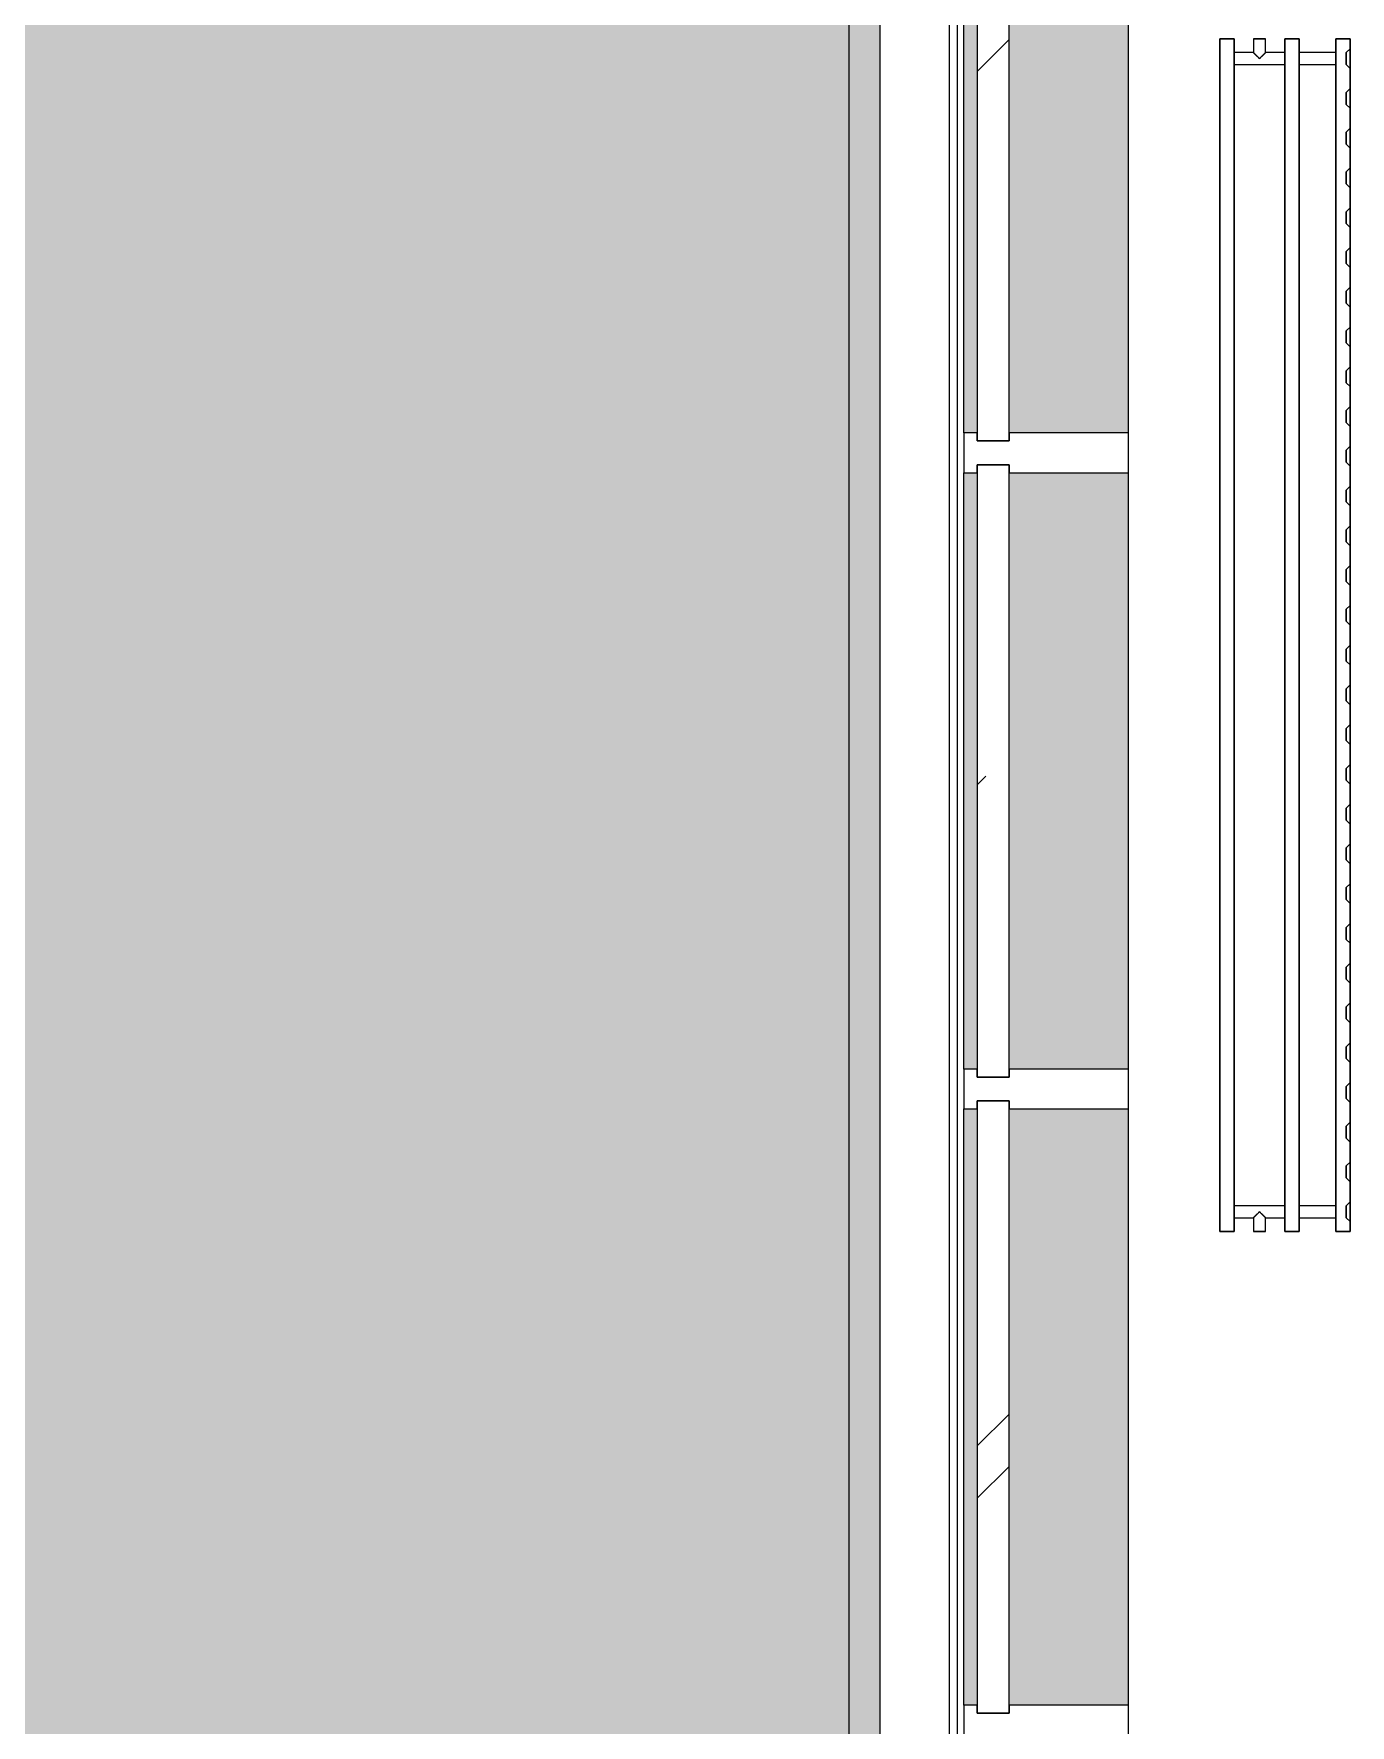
# Model space of a CAD drawing. Header units: millimetres. Extents: x -7229 to 193500, y -8553 to 29000.
# Drawn here: x 138458 to 140113, y 22350 to 24477 of the extents above; entities that cross this region are included whole.
import ezdxf

# ---------------------------------------------------------------- set-up
doc = ezdxf.new("R2010")
doc.units = ezdxf.units.MM
doc.linetypes.add('Осевая', pattern=[15875, 3175, -2381.25, 7937.5, -2381.25])
for name, color, linetype, lineweight in [('A-DETL-2', 7, 'Continuous', 9), ('A-GLAZ-CURT-2', 7, 'Continuous', 9), ('A-GLAZ-CWMG-3', 7, 'Continuous', 9), ('M-EQPM-2', 7, 'Continuous', 9), ('Оси-2', 7, 'Осевая', 9)]:
    doc.layers.add(name, color=color, linetype=linetype, lineweight=lineweight)
doc.layers.add('A-DETL-GENF-5', color=7, linetype='Continuous', lineweight=9, true_color=0xeeeeee)
doc.layers.add('A-GLAZ-CWMG-4', color=7, linetype='Continuous', lineweight=9, true_color=0x383e42)

# ---------------------------------------------------------------- blocks, each defined once
blk = doc.blocks.new('Системная панель - Стекло - 40мм-23998914-План зашивки приборов отопления в осях 1-12')
at = {"layer": 'A-GLAZ-CURT-2'}
h = blk.add_hatch(dxfattribs=at)
h.set_pattern_fill('FP_129', color=256, style=0, pattern_type=2)
h.set_pattern_definition([(135, (23450.12, -3971.1), (-282.843, -282.843), [200, -600]), (135, (23550.12, -4171.1), (-282.843, -282.843), [600, -200]), (135, (23650.12, -3771.1), (-282.843, -282.843), [200, -600])])
h.paths.add_polyline_path([(385, 0), (385, 40), (-385, 38.9), (-385, 0), (236.7, 0)])
for p, q in [((385, 40), (-385, 40)), ((-385, 40), (-385, 0)), ((385, 0), (385, 40)), ((-385, 0), (385, 0))]:
    blk.add_line(p, q, dxfattribs=at)
blk = doc.blocks.new('Прямоугольный импост - Импост структурный с накладкой - 190мм-23186010-План зашивки приборов отопления в осях 1-12')
at = {"layer": 'A-GLAZ-CWMG-4'}
for points in [[(3861.1, 23175.1), (3871.1, 23175.1), (3871.1, 23925.1), (3854.1, 23925.1), (3854.1, 23175.1)], [(3911.1, 23175.1), (4061.1, 23175.1), (4060, 23925.1), (3911.1, 23925.1), (3911.1, 23313.4)]]:
    blk.add_hatch(color=256, dxfattribs=at).paths.add_polyline_path(points)
at = {"layer": 'A-GLAZ-CWMG-3'}
for p, q in [((3854.1, 23175.1), (3854.1, 23925.1)), ((4061.1, 23175.1), (4061.1, 23925.1))]:
    blk.add_line(p, q, dxfattribs=at)
blk = doc.blocks.new('Прямоугольный импост - Импост структурный с накладкой - 190мм-22862219-План зашивки приборов отопления в осях 1-12')
at = {"layer": 'A-GLAZ-CWMG-3'}
for p, q in [((-25, 0), (-25, 17)), ((-25, 17), (25, 17)), ((-15, 0), (-25, 0)), ((-15, -40), (-15, 0)), ((25, 0), (15, 0)), ((15, 0), (15, -40)), ((25, 17), (25, 0)), ((-25, -190), (-25, -40)), ((-25, -40), (-15, -40)), ((15, -40), (25, -40)), ((25, -40), (25, -190)), ((25, -190), (-25, -190))]:
    blk.add_line(p, q, dxfattribs=at)
blk = doc.blocks.new('Системная панель - Стекло - 40мм-V139-План зашивки приборов отопления в осях 1-12')
at = {"layer": 'A-GLAZ-CURT-2'}
h = blk.add_hatch(dxfattribs=at)
h.set_pattern_fill('FP_134', color=256, style=0, pattern_type=2)
h.set_pattern_definition([(135, (22650.12, -3971.1), (-282.843, -282.843), [200, -600]), (135, (22750.12, -4171.1), (-282.843, -282.843), [600, -200]), (135, (22850.12, -3771.1), (-282.843, -282.843), [200, -600])])
h.paths.add_polyline_path([(385, 38.9), (385, 40), (-385, 38.9), (-385, 0), (385, 0), (385, 15)])
for p, q in [((385, 40), (-385, 40)), ((-385, 40), (-385, 0)), ((385, 0), (385, 40)), ((-385, 0), (385, 0))]:
    blk.add_line(p, q, dxfattribs=at)
blk = doc.blocks.new('Системная панель - Стекло - 40мм-V140-План зашивки приборов отопления в осях 1-12')
at = {"layer": 'A-GLAZ-CURT-2'}
h = blk.add_hatch(dxfattribs=at)
h.set_pattern_fill('FP_135', color=256, style=0, pattern_type=2)
h.set_pattern_definition([(135, (24250.12, -3971.1), (-282.843, -282.843), [200, -600]), (135, (24350.12, -4171.1), (-282.843, -282.843), [600, -200]), (135, (24450.12, -3771.1), (-282.843, -282.843), [200, -600])])
h.paths.add_polyline_path([(385, 0), (385, 40), (-385, 38.9), (-385, 0), (-23.3, 0)])
for p, q in [((385, 40), (-385, 40)), ((-385, 40), (-385, 0)), ((385, 0), (385, 40)), ((-385, 0), (385, 0))]:
    blk.add_line(p, q, dxfattribs=at)
blk = doc.blocks.new('Прямоугольный импост - Импост структурный с накладкой - 170мм-23186685-План зашивки приборов отопления в осях 1-12')
at = {"layer": 'A-GLAZ-CWMG-3'}
for p, q in [((3836.1, 20672.1), (3836.1, 27150.1)), ((3846.1, 20672.1), (3846.1, 27150.1))]:
    blk.add_line(p, q, dxfattribs=at)
blk = doc.blocks.new('radiator_prado_classic_z_tip_30_po exemplyaru - Classic Z Тип 30-500-30677909-План зашивки приборов отопления в осях 1-12')
at = {"layer": 'M-EQPM-2'}
for p, q in [((0, 228), (0, 210)), ((1500, 228), (0, 228)), ((0, 210), (0, 228)), ((0, 228), (12.5, 228)), ((12.5, 228), (37.5, 228)), ((37.5, 228), (12.5, 228)), ((12.5, 228), (37.5, 228)), ((12.5, 228), (17.5, 223)), ((12.5, 228), (17.5, 223)), ((32.5, 223), (17.5, 223)), ((17.5, 223), (32.5, 223)), ((32.5, 223), (37.5, 228)), ((37.5, 228), (32.5, 223)), ((37.5, 228), (62.5, 228)), ((62.5, 228), (87.5, 228)), ((87.5, 228), (62.5, 228)), ((62.5, 228), (87.5, 228)), ((62.5, 228), (67.5, 223)), ((62.5, 228), (67.5, 223)), ((82.5, 223), (67.5, 223)), ((67.5, 223), (82.5, 223)), ((82.5, 223), (87.5, 228)), ((87.5, 228), (82.5, 223)), ((87.5, 228), (112.5, 228)), ((112.5, 228), (137.5, 228)), ((137.5, 228), (112.5, 228)), ((112.5, 228), (137.5, 228)), ((112.5, 228), (117.5, 223)), ((112.5, 228), (117.5, 223)), ((132.5, 223), (117.5, 223)), ((117.5, 223), (132.5, 223)), ((132.5, 223), (137.5, 228)), ((137.5, 228), (132.5, 223)), ((137.5, 228), (162.5, 228)), ((162.5, 228), (187.5, 228)), ((187.5, 228), (162.5, 228)), ((162.5, 228), (187.5, 228)), ((162.5, 228), (167.5, 223)), ((162.5, 228), (167.5, 223)), ((182.5, 223), (167.5, 223)), ((167.5, 223), (182.5, 223)), ((182.5, 223), (187.5, 228)), ((187.5, 228), (182.5, 223)), ((187.5, 228), (212.5, 228)), ((212.5, 228), (237.5, 228)), ((237.5, 228), (212.5, 228)), ((212.5, 228), (237.5, 228)), ((212.5, 228), (217.5, 223)), ((212.5, 228), (217.5, 223)), ((232.5, 223), (217.5, 223)), ((217.5, 223), (232.5, 223)), ((232.5, 223), (237.5, 228)), ((237.5, 228), (232.5, 223)), ((237.5, 228), (262.5, 228)), ((262.5, 228), (287.5, 228)), ((287.5, 228), (262.5, 228)), ((262.5, 228), (287.5, 228)), ((262.5, 228), (267.5, 223)), ((262.5, 228), (267.5, 223)), ((282.5, 223), (267.5, 223)), ((267.5, 223), (282.5, 223)), ((282.5, 223), (287.5, 228)), ((287.5, 228), (282.5, 223)), ((287.5, 228), (312.5, 228)), ((312.5, 228), (337.5, 228)), ((337.5, 228), (312.5, 228)), ((312.5, 228), (337.5, 228)), ((312.5, 228), (317.5, 223)), ((312.5, 228), (317.5, 223)), ((332.5, 223), (317.5, 223)), ((317.5, 223), (332.5, 223)), ((332.5, 223), (337.5, 228)), ((337.5, 228), (332.5, 223)), ((337.5, 228), (362.5, 228)), ((362.5, 228), (387.5, 228)), ((387.5, 228), (362.5, 228)), ((362.5, 228), (387.5, 228)), ((362.5, 228), (367.5, 223)), ((362.5, 228), (367.5, 223)), ((382.5, 223), (367.5, 223)), ((367.5, 223), (382.5, 223)), ((382.5, 223), (387.5, 228)), ((387.5, 228), (382.5, 223)), ((387.5, 228), (412.5, 228)), ((412.5, 228), (437.5, 228)), ((437.5, 228), (412.5, 228)), ((412.5, 228), (437.5, 228)), ((412.5, 228), (417.5, 223)), ((412.5, 228), (417.5, 223)), ((432.5, 223), (417.5, 223)), ((417.5, 223), (432.5, 223)), ((432.5, 223), (437.5, 228)), ((437.5, 228), (432.5, 223)), ((437.5, 228), (462.5, 228)), ((462.5, 228), (487.5, 228)), ((487.5, 228), (462.5, 228)), ((462.5, 228), (487.5, 228)), ((462.5, 228), (467.5, 223)), ((462.5, 228), (467.5, 223)), ((482.5, 223), (467.5, 223)), ((467.5, 223), (482.5, 223)), ((482.5, 223), (487.5, 228)), ((487.5, 228), (482.5, 223)), ((487.5, 228), (512.5, 228)), ((512.5, 228), (537.5, 228)), ((537.5, 228), (512.5, 228)), ((512.5, 228), (537.5, 228)), ((512.5, 228), (517.5, 223)), ((512.5, 228), (517.5, 223)), ((532.5, 223), (517.5, 223)), ((517.5, 223), (532.5, 223)), ((532.5, 223), (537.5, 228)), ((537.5, 228), (532.5, 223)), ((537.5, 228), (562.5, 228)), ((562.5, 228), (587.5, 228)), ((587.5, 228), (562.5, 228)), ((562.5, 228), (587.5, 228)), ((562.5, 228), (567.5, 223)), ((562.5, 228), (567.5, 223)), ((582.5, 223), (567.5, 223)), ((567.5, 223), (582.5, 223)), ((582.5, 223), (587.5, 228)), ((587.5, 228), (582.5, 223)), ((587.5, 228), (612.5, 228)), ((612.5, 228), (637.5, 228)), ((637.5, 228), (612.5, 228)), ((612.5, 228), (637.5, 228)), ((612.5, 228), (617.5, 223)), ((612.5, 228), (617.5, 223)), ((632.5, 223), (617.5, 223)), ((617.5, 223), (632.5, 223)), ((632.5, 223), (637.5, 228)), ((637.5, 228), (632.5, 223)), ((637.5, 228), (662.5, 228)), ((662.5, 228), (687.5, 228)), ((687.5, 228), (662.5, 228)), ((662.5, 228), (687.5, 228)), ((662.5, 228), (667.5, 223)), ((662.5, 228), (667.5, 223)), ((682.5, 223), (667.5, 223)), ((667.5, 223), (682.5, 223)), ((682.5, 223), (687.5, 228)), ((687.5, 228), (682.5, 223)), ((687.5, 228), (712.5, 228)), ((712.5, 228), (737.5, 228)), ((737.5, 228), (712.5, 228)), ((712.5, 228), (737.5, 228)), ((712.5, 228), (717.5, 223)), ((712.5, 228), (717.5, 223)), ((732.5, 223), (717.5, 223)), ((717.5, 223), (732.5, 223)), ((732.5, 223), (737.5, 228)), ((737.5, 228), (732.5, 223)), ((737.5, 228), (762.5, 228)), ((762.5, 228), (787.5, 228)), ((787.5, 228), (762.5, 228)), ((762.5, 228), (787.5, 228)), ((762.5, 228), (767.5, 223)), ((762.5, 228), (767.5, 223)), ((782.5, 223), (767.5, 223)), ((767.5, 223), (782.5, 223)), ((782.5, 223), (787.5, 228)), ((787.5, 228), (782.5, 223)), ((787.5, 228), (812.5, 228)), ((812.5, 228), (837.5, 228)), ((837.5, 228), (812.5, 228)), ((812.5, 228), (837.5, 228)), ((812.5, 228), (817.5, 223)), ((812.5, 228), (817.5, 223)), ((832.5, 223), (817.5, 223)), ((817.5, 223), (832.5, 223)), ((832.5, 223), (837.5, 228)), ((837.5, 228), (832.5, 223)), ((837.5, 228), (862.5, 228)), ((862.5, 228), (887.5, 228)), ((887.5, 228), (862.5, 228)), ((862.5, 228), (887.5, 228)), ((862.5, 228), (867.5, 223)), ((862.5, 228), (867.5, 223)), ((882.5, 223), (867.5, 223)), ((867.5, 223), (882.5, 223)), ((882.5, 223), (887.5, 228)), ((887.5, 228), (882.5, 223)), ((887.5, 228), (912.5, 228)), ((912.5, 228), (937.5, 228)), ((937.5, 228), (912.5, 228)), ((912.5, 228), (937.5, 228)), ((912.5, 228), (917.5, 223)), ((912.5, 228), (917.5, 223)), ((932.5, 223), (917.5, 223)), ((917.5, 223), (932.5, 223)), ((932.5, 223), (937.5, 228)), ((937.5, 228), (932.5, 223)), ((937.5, 228), (962.5, 228)), ((962.5, 228), (987.5, 228)), ((987.5, 228), (962.5, 228)), ((962.5, 228), (987.5, 228)), ((962.5, 228), (967.5, 223)), ((962.5, 228), (967.5, 223)), ((982.5, 223), (967.5, 223)), ((967.5, 223), (982.5, 223)), ((982.5, 223), (987.5, 228)), ((987.5, 228), (982.5, 223)), ((987.5, 228), (1012.5, 228)), ((1012.5, 228), (1037.5, 228)), ((1037.5, 228), (1012.5, 228)), ((1012.5, 228), (1037.5, 228)), ((1012.5, 228), (1017.5, 223)), ((1012.5, 228), (1017.5, 223)), ((1032.5, 223), (1017.5, 223)), ((1017.5, 223), (1032.5, 223)), ((1032.5, 223), (1037.5, 228)), ((1037.5, 228), (1032.5, 223)), ((1037.5, 228), (1062.5, 228)), ((1062.5, 228), (1087.5, 228)), ((1087.5, 228), (1062.5, 228)), ((1062.5, 228), (1087.5, 228)), ((1062.5, 228), (1067.5, 223)), ((1062.5, 228), (1067.5, 223)), ((1082.5, 223), (1067.5, 223)), ((1067.5, 223), (1082.5, 223)), ((1082.5, 223), (1087.5, 228)), ((1087.5, 228), (1082.5, 223)), ((1087.5, 228), (1112.5, 228)), ((1112.5, 228), (1137.5, 228)), ((1137.5, 228), (1112.5, 228)), ((1112.5, 228), (1137.5, 228)), ((1112.5, 228), (1117.5, 223)), ((1112.5, 228), (1117.5, 223)), ((1132.5, 223), (1117.5, 223)), ((1117.5, 223), (1132.5, 223)), ((1132.5, 223), (1137.5, 228)), ((1137.5, 228), (1132.5, 223)), ((1137.5, 228), (1162.5, 228)), ((1162.5, 228), (1187.5, 228)), ((1187.5, 228), (1162.5, 228)), ((1162.5, 228), (1187.5, 228)), ((1162.5, 228), (1167.5, 223)), ((1162.5, 228), (1167.5, 223)), ((1182.5, 223), (1167.5, 223)), ((1167.5, 223), (1182.5, 223)), ((1182.5, 223), (1187.5, 228)), ((1187.5, 228), (1182.5, 223)), ((1187.5, 228), (1212.5, 228)), ((1212.5, 228), (1237.5, 228)), ((1237.5, 228), (1212.5, 228)), ((1212.5, 228), (1237.5, 228)), ((1212.5, 228), (1217.5, 223)), ((1212.5, 228), (1217.5, 223)), ((1232.5, 223), (1217.5, 223)), ((1217.5, 223), (1232.5, 223)), ((1232.5, 223), (1237.5, 228)), ((1237.5, 228), (1232.5, 223)), ((1237.5, 228), (1262.5, 228)), ((1262.5, 228), (1287.5, 228)), ((1287.5, 228), (1262.5, 228)), ((1262.5, 228), (1287.5, 228)), ((1262.5, 228), (1267.5, 223)), ((1262.5, 228), (1267.5, 223)), ((1282.5, 223), (1267.5, 223)), ((1267.5, 223), (1282.5, 223)), ((1282.5, 223), (1287.5, 228)), ((1287.5, 228), (1282.5, 223)), ((1287.5, 228), (1312.5, 228)), ((1312.5, 228), (1337.5, 228)), ((1337.5, 228), (1312.5, 228)), ((1312.5, 228), (1337.5, 228)), ((1312.5, 228), (1317.5, 223)), ((1312.5, 228), (1317.5, 223)), ((1332.5, 223), (1317.5, 223)), ((1317.5, 223), (1332.5, 223)), ((1332.5, 223), (1337.5, 228)), ((1337.5, 228), (1332.5, 223)), ((1337.5, 228), (1362.5, 228)), ((1362.5, 228), (1387.5, 228)), ((1387.5, 228), (1362.5, 228)), ((1362.5, 228), (1387.5, 228)), ((1362.5, 228), (1367.5, 223)), ((1362.5, 228), (1367.5, 223)), ((1382.5, 223), (1367.5, 223)), ((1367.5, 223), (1382.5, 223)), ((1382.5, 223), (1387.5, 228)), ((1387.5, 228), (1382.5, 223)), ((1387.5, 228), (1412.5, 228)), ((1412.5, 228), (1437.5, 228)), ((1437.5, 228), (1412.5, 228)), ((1412.5, 228), (1437.5, 228)), ((1412.5, 228), (1417.5, 223)), ((1412.5, 228), (1417.5, 223)), ((1432.5, 223), (1417.5, 223)), ((1417.5, 223), (1432.5, 223)), ((1432.5, 223), (1437.5, 228)), ((1437.5, 228), (1432.5, 223)), ((1437.5, 228), (1462.5, 228)), ((1462.5, 228), (1487.5, 228)), ((1487.5, 228), (1462.5, 228)), ((1462.5, 228), (1487.5, 228)), ((1462.5, 228), (1467.5, 223)), ((1462.5, 228), (1467.5, 223)), ((1482.5, 223), (1467.5, 223)), ((1467.5, 223), (1482.5, 223)), ((1482.5, 223), (1487.5, 228)), ((1487.5, 228), (1482.5, 223)), ((1487.5, 228), (1500, 228)), ((1500, 210), (1500, 228)), ((1500, 228), (1500, 210)), ((0, 210), (1500, 210)), ((17.5, 210), (0, 210)), ((17.5, 210), (17.5, 164)), ((17.5, 210), (17.5, 164)), ((32.5, 210), (17.5, 210)), ((17.5, 210), (26.9, 210)), ((32.5, 210), (17.5, 210)), ((17.5, 210), (32.5, 210)), ((31.5, 210), (18.5, 210)), ((26.9, 210), (28.7, 210)), ((28.7, 210), (30.3, 210)), ((30.3, 210), (31.5, 210)), ((31.5, 210), (32.2, 210)), ((32.2, 210), (32.5, 210)), ((32.5, 164), (32.5, 210)), ((32.5, 164), (32.5, 210)), ((1467.5, 210), (32.5, 210)), ((1467.5, 210), (1467.5, 164)), ((1467.5, 210), (1467.5, 164)), ((1482.5, 210), (1467.5, 210)), ((1467.5, 210), (1482.5, 210)), ((1481.5, 210), (1467.5, 210)), ((1467.5, 210), (1482.5, 210)), ((1481.5, 210), (1468.5, 210)), ((1482.5, 210), (1481.5, 210)), ((1482.5, 164), (1482.5, 210)), ((1482.5, 164), (1482.5, 210)), ((1500, 210), (1482.5, 210)), ((1500, 164), (0, 164)), ((0, 164), (0, 146)), ((0, 146), (0, 164)), ((0, 164), (17.5, 164)), ((32.5, 164), (17.5, 164)), ((17.5, 164), (32.5, 164)), ((32.5, 164), (17.5, 164)), ((17.5, 164), (32.5, 164)), ((18.5, 164), (31.5, 164)), ((32.5, 164), (1467.5, 164)), ((1468.5, 164), (1467.5, 164)), ((1467.5, 164), (1482.5, 164)), ((1482.5, 164), (1467.5, 164)), ((1467.5, 164), (1482.5, 164)), ((1482.5, 164), (1468.5, 164)), ((1468.5, 164), (1481.5, 164)), ((1482.5, 164), (1500, 164)), ((1500, 146), (1500, 164)), ((1500, 164), (1500, 146)), ((0, 146), (1500, 146)), ((17.5, 146), (0, 146)), ((17.5, 146), (17.5, 121.5)), ((17.5, 146), (17.5, 121.5)), ((17.5, 146), (26.9, 146)), ((18.5, 146), (17.5, 146)), ((17.5, 146), (25, 146)), ((32.5, 146), (17.5, 146)), ((21.2, 146), (18.5, 146)), ((31.5, 146), (18.5, 146)), ((23.1, 146), (21.2, 146)), ((32.5, 146), (23.1, 146)), ((25, 146), (26.9, 146)), ((26.9, 146), (28.7, 146)), ((26.9, 146), (28.7, 146)), ((28.7, 146), (32.2, 146)), ((28.7, 146), (31.5, 146)), ((31.5, 146), (32.5, 146)), ((32.2, 146), (32.5, 146)), ((32.5, 82), (32.5, 146)), ((32.5, 82), (32.5, 146)), ((1467.5, 146), (32.5, 146)), ((1467.5, 146), (1467.5, 82)), ((1467.5, 146), (1467.5, 82)), ((1467.5, 146), (1480.3, 146)), ((1482.5, 146), (1467.5, 146)), ((1467.5, 146), (1476.9, 146)), ((1482.5, 146), (1467.5, 146)), ((1481.5, 146), (1468.5, 146)), ((1476.9, 146), (1478.7, 146)), ((1478.7, 146), (1480.3, 146)), ((1480.3, 146), (1481.5, 146)), ((1480.3, 146), (1481.5, 146)), ((1481.5, 146), (1482.5, 146)), ((1481.5, 146), (1482.2, 146)), ((1482.2, 146), (1482.5, 146)), ((1482.5, 121.5), (1482.5, 146)), ((1482.5, 121.5), (1482.5, 146)), ((1500, 146), (1482.5, 146)), ((17.5, 121.5), (0, 121.5)), ((17.5, 121.5), (0, 121.5)), ((0, 121.5), (0, 121.2)), ((0, 106.5), (0, 121.5)), ((0, 121.2), (0, 106.8)), ((0, 121.2), (0, 120.5)), ((0, 120.5), (0, 121.2)), ((0, 121.2), (0, 121.2)), ((0, 120.5), (0, 119.3)), ((0, 119.3), (0, 120.5)), ((0, 119.3), (0, 117.8)), ((0, 117.8), (0, 119.3)), ((0, 117.8), (0, 115.9)), ((0, 115.9), (0, 117.8)), ((0, 115.9), (0, 114)), ((0, 114), (0, 115.9)), ((0, 114), (0, 112.1)), ((0, 112.1), (0, 114)), ((0, 112.1), (0, 110.2)), ((0, 110.2), (0, 112.1)), ((0, 110.2), (0, 108.7)), ((0, 108.7), (0, 110.2)), ((0, 108.7), (0, 107.5)), ((0, 106.8), (0, 108.7)), ((0, 107.5), (0, 106.8)), ((0, 106.8), (0, 106.5)), ((0, 106.8), (0, 106.8)), ((0, 106.5), (17.5, 106.5)), ((0, 106.5), (17.5, 106.5)), ((17.5, 106.5), (17.5, 82)), ((17.5, 106.5), (17.5, 82)), ((1500, 121.5), (1482.5, 121.5)), ((1500, 121.5), (1482.5, 121.5)), ((1482.5, 82), (1482.5, 106.5)), ((1482.5, 106.5), (1500, 106.5)), ((1482.5, 82), (1482.5, 106.5)), ((1482.5, 106.5), (1500, 106.5)), ((1500, 121.5), (1500, 106.5)), ((1500, 121.2), (1500, 121.5)), ((1500, 121.5), (1500, 121.2)), ((1500, 121.2), (1500, 121.5)), ((1500, 106.8), (1500, 121.2)), ((1500, 121.2), (1500, 106.8)), ((1500, 106.8), (1500, 121.2)), ((1500, 106.5), (1500, 106.8)), ((1500, 106.8), (1500, 106.5)), ((1500, 106.5), (1500, 106.8)), ((1500, 82), (0, 82)), ((0, 82), (0, 64)), ((0, 64), (0, 82)), ((0, 82), (17.5, 82)), ((1500, 64), (0, 64)), ((0, 64), (1500, 64)), ((28.7, 82), (17.5, 82)), ((17.5, 82), (19.7, 82)), ((18.5, 82), (17.5, 82)), ((17.5, 82), (32.5, 82)), ((32.5, 82), (18.5, 82)), ((18.5, 82), (31.5, 82)), ((19.7, 82), (21.2, 82)), ((21.2, 82), (32.5, 82)), ((30.3, 82), (28.7, 82)), ((32.5, 82), (30.3, 82)), ((32.5, 82), (1467.5, 82)), ((1468.5, 82), (1467.5, 82)), ((1467.5, 82), (1482.5, 82)), ((1473.1, 82), (1467.5, 82)), ((1467.5, 82), (1482.5, 82)), ((1473.1, 82), (1468.5, 82)), ((1468.5, 82), (1481.5, 82)), ((1475, 82), (1473.1, 82)), ((1475, 82), (1473.1, 82)), ((1482.5, 82), (1475, 82)), ((1480.3, 82), (1475, 82)), ((1481.5, 82), (1480.3, 82)), ((1482.5, 82), (1481.5, 82)), ((1482.5, 82), (1500, 82)), ((1500, 64), (1500, 82)), ((1500, 82), (1500, 64))]:
    blk.add_line(p, q, dxfattribs=at)
for points, knots in [([(17.8, 121.2), (17.7, 121.3), (17.7, 121.3), (17.5, 121.5), (17.5, 121.5), (17.5, 121.5)], [0.8571429, 0.8571429, 0.8571429, 0.8571429, 0.8928571, 0.9285714, 1, 1, 1, 1]), ([(17.5, 121.5), (17.5, 121.5), (17.5, 121.5), (17.7, 121.3), (17.7, 121.3), (17.8, 121.2)], [0, 0, 0, 0, 0.0714286, 0.1071429, 0.1428571, 0.1428571, 0.1428571, 0.1428571]), ([(17.5, 121.5), (17.5, 121.5), (17.5, 121.5), (17.7, 121.3), (17.7, 121.3), (17.8, 121.2)], [0, 0, 0, 0, 0.0714286, 0.1071429, 0.1428571, 0.1428571, 0.1428571, 0.1428571]), ([(25, 114), (24.5, 114.5), (23.6, 115.4), (22.4, 116.6), (21.6, 117.4), (21.1, 117.9), (20.8, 118.2), (20.5, 118.5), (20.2, 118.8), (19.8, 119.1), (19.6, 119.4), (19.3, 119.7), (19, 120), (18.7, 120.3), (18.5, 120.5), (18.3, 120.7), (18.1, 120.9), (17.9, 121.1), (17.8, 121.2), (17.7, 121.3), (17.5, 121.5), (17.5, 121.5), (17.5, 121.5)], [0, 0, 0, 0, 0.142857, 0.285714, 0.357143, 0.392857, 0.428571, 0.464286, 0.5, 0.535714, 0.571429, 0.607143, 0.642857, 0.678571, 0.714286, 0.75, 0.785714, 0.821429, 0.857143, 0.892857, 0.928571, 1, 1, 1, 1]), ([(17.5, 106.5), (17.5, 106.5), (17.5, 106.5), (17.7, 106.7), (17.8, 106.8), (17.9, 106.9), (18.1, 107.1), (18.3, 107.3), (18.5, 107.5), (18.7, 107.7), (19, 108), (19.3, 108.3), (19.6, 108.6), (19.8, 108.9), (20.3, 109.3), (20.7, 109.7), (21.1, 110.1), (21.6, 110.6), (22.4, 111.4), (23.6, 112.6), (24.5, 113.5), (25, 114)], [0, 0, 0, 0, 0.071429, 0.107143, 0.142857, 0.178571, 0.214286, 0.25, 0.285714, 0.321429, 0.357143, 0.392857, 0.428571, 0.464286, 0.5, 0.571429, 0.607143, 0.642857, 0.714286, 0.857143, 1, 1, 1, 1]), ([(17.5, 106.5), (17.5, 106.5), (17.5, 106.5), (17.7, 106.7), (17.7, 106.7), (17.8, 106.8)], [0, 0, 0, 0, 0.0714286, 0.1071429, 0.1428571, 0.1428571, 0.1428571, 0.1428571]), ([(17.8, 106.8), (17.7, 106.7), (17.7, 106.7), (17.5, 106.5), (17.5, 106.5), (17.5, 106.5)], [0.8571429, 0.8571429, 0.8571429, 0.8571429, 0.8928571, 0.9285714, 1, 1, 1, 1]), ([(17.8, 106.8), (17.7, 106.7), (17.7, 106.7), (17.5, 106.5), (17.5, 106.5), (17.5, 106.5)], [0.8571429, 0.8571429, 0.8571429, 0.8571429, 0.8928571, 0.9285714, 1, 1, 1, 1]), ([(17.8, 121.2), (17.8, 121.2), (17.9, 121.1), (18.1, 120.9), (18.3, 120.7), (18.5, 120.5), (18.7, 120.3), (19, 120), (19.3, 119.7), (19.6, 119.4), (19.8, 119.1), (20.3, 118.7), (20.7, 118.3), (21.1, 117.9), (21.6, 117.4), (22.4, 116.6), (23.1, 115.9), (23.6, 115.4)], [0.1428571, 0.1428571, 0.1428571, 0.1428571, 0.1785714, 0.2142857, 0.25, 0.2857143, 0.3214286, 0.3571429, 0.3928571, 0.4285714, 0.4642857, 0.5, 0.5714286, 0.6071429, 0.6428571, 0.7142857, 0.8571429, 0.8571429, 0.8571429, 0.8571429]), ([(22.1, 111.1), (21.9, 110.9), (21.6, 110.6), (21.1, 110.1), (20.8, 109.8), (20.5, 109.5), (20.2, 109.2), (19.8, 108.9), (19.6, 108.6), (19.3, 108.3), (19, 108), (18.7, 107.7), (18.5, 107.5), (18.3, 107.3), (18.1, 107.1), (17.9, 106.9), (17.8, 106.8), (17.8, 106.8)], [0.2857143, 0.2857143, 0.2857143, 0.2857143, 0.3571429, 0.3928571, 0.4285714, 0.4642857, 0.5, 0.5357143, 0.5714286, 0.6071429, 0.6428571, 0.6785714, 0.7142857, 0.75, 0.7857143, 0.8214286, 0.8571429, 0.8571429, 0.8571429, 0.8571429]), ([(17.8, 106.8), (17.8, 106.8), (17.9, 106.9), (18.1, 107.1), (18.3, 107.3), (18.5, 107.5), (18.7, 107.7), (19, 108), (19.3, 108.3), (19.6, 108.6), (19.9, 108.8), (20.3, 109.3), (20.6, 109.6), (20.8, 109.8)], [0.1428571, 0.1428571, 0.1428571, 0.1428571, 0.1785714, 0.2142857, 0.25, 0.2857143, 0.3214286, 0.3571429, 0.3928571, 0.4285714, 0.4642857, 0.5, 0.5714286, 0.5714286, 0.5714286, 0.5714286]), ([(19.6, 119.4), (19.7, 119.3), (19.9, 119.2), (20.3, 118.7), (20.6, 118.4), (20.8, 118.2)], [0.4285714, 0.4285714, 0.4285714, 0.4285714, 0.4642857, 0.5, 0.5714286, 0.5714286, 0.5714286, 0.5714286]), ([(22.1, 116.9), (21.9, 117.1), (21.6, 117.4), (21.1, 117.9), (20.9, 118.1), (20.8, 118.2)], [0.2857143, 0.2857143, 0.2857143, 0.2857143, 0.3571429, 0.3928571, 0.4285714, 0.4285714, 0.4285714, 0.4285714]), ([(20.8, 118.2), (20.9, 118.1), (21.1, 117.9), (21.6, 117.4), (21.9, 117.1), (22.1, 116.9)], [0.5714286, 0.5714286, 0.5714286, 0.5714286, 0.6071429, 0.6428571, 0.7142857, 0.7142857, 0.7142857, 0.7142857]), ([(20.8, 109.8), (20.9, 109.9), (21.1, 110.1), (21.6, 110.6), (21.9, 110.9), (22.1, 111.1)], [0.5714286, 0.5714286, 0.5714286, 0.5714286, 0.6071429, 0.6428571, 0.7142857, 0.7142857, 0.7142857, 0.7142857]), ([(22.1, 111.1), (21.9, 110.9), (21.6, 110.6), (21.1, 110.1), (20.9, 109.9), (20.8, 109.8)], [0.2857143, 0.2857143, 0.2857143, 0.2857143, 0.3571429, 0.3928571, 0.4285714, 0.4285714, 0.4285714, 0.4285714]), ([(1475, 114), (1475.5, 114.5), (1476.4, 115.4), (1477.6, 116.6), (1478.4, 117.4), (1478.9, 117.9), (1479.2, 118.2), (1479.5, 118.5), (1479.8, 118.8), (1480.1, 119.2), (1480.4, 119.4), (1480.7, 119.7), (1481, 120), (1481.3, 120.3), (1481.5, 120.5), (1481.7, 120.7), (1481.9, 120.9), (1482.1, 121.1), (1482.2, 121.2), (1482.3, 121.3), (1482.5, 121.5), (1482.5, 121.5), (1482.5, 121.5)], [0, 0, 0, 0, 0.142857, 0.285714, 0.357143, 0.392857, 0.428571, 0.464286, 0.5, 0.535714, 0.571429, 0.607143, 0.642857, 0.678571, 0.714286, 0.75, 0.785714, 0.821429, 0.857143, 0.892857, 0.928571, 1, 1, 1, 1]), ([(1482.5, 106.5), (1482.5, 106.5), (1482.5, 106.5), (1482.3, 106.7), (1482.2, 106.8), (1482.1, 106.9), (1481.9, 107.1), (1481.7, 107.3), (1481.5, 107.5), (1481.3, 107.7), (1481, 108), (1480.7, 108.3), (1480.4, 108.6), (1480.1, 108.8), (1479.7, 109.3), (1479.3, 109.7), (1478.9, 110.1), (1478.4, 110.6), (1477.6, 111.4), (1476.4, 112.6), (1475.5, 113.5), (1475, 114)], [0, 0, 0, 0, 0.071429, 0.107143, 0.142857, 0.178571, 0.214286, 0.25, 0.285714, 0.321429, 0.357143, 0.392857, 0.428571, 0.464286, 0.5, 0.571429, 0.607143, 0.642857, 0.714286, 0.857143, 1, 1, 1, 1]), ([(1476.4, 115.4), (1476.9, 115.9), (1477.6, 116.6), (1478.4, 117.4), (1478.9, 117.9), (1479.2, 118.2), (1479.5, 118.5), (1479.8, 118.8), (1480.1, 119.2), (1480.4, 119.4), (1480.7, 119.7), (1481, 120), (1481.3, 120.3), (1481.5, 120.5), (1481.7, 120.7), (1481.9, 120.9), (1482.1, 121.1), (1482.2, 121.2), (1482.2, 121.2)], [0.1428571, 0.1428571, 0.1428571, 0.1428571, 0.2857143, 0.3571429, 0.3928571, 0.4285714, 0.4642857, 0.5, 0.5357143, 0.5714286, 0.6071429, 0.6428571, 0.6785714, 0.7142857, 0.75, 0.7857143, 0.8214286, 0.8571429, 0.8571429, 0.8571429, 0.8571429]), ([(1480.4, 119.4), (1480.3, 119.3), (1480.1, 119.2), (1479.7, 118.7), (1479.3, 118.3), (1478.9, 117.9), (1478.4, 117.4), (1477.6, 116.6), (1476.9, 115.9), (1476.4, 115.4)], [0.4285714, 0.4285714, 0.4285714, 0.4285714, 0.4642857, 0.5, 0.5714286, 0.6071429, 0.6428571, 0.7142857, 0.8571429, 0.8571429, 0.8571429, 0.8571429]), ([(1479.2, 118.2), (1479.1, 118.1), (1478.9, 117.9), (1478.4, 117.4), (1478.1, 117.1), (1477.9, 116.9)], [0.5714286, 0.5714286, 0.5714286, 0.5714286, 0.6071429, 0.6428571, 0.7142857, 0.7142857, 0.7142857, 0.7142857]), ([(1477.9, 111.1), (1478.1, 110.9), (1478.4, 110.6), (1478.9, 110.1), (1479.2, 109.8), (1479.5, 109.5), (1479.8, 109.2), (1480.1, 108.8), (1480.4, 108.6), (1480.7, 108.3), (1481, 108), (1481.3, 107.7), (1481.5, 107.5), (1481.7, 107.3), (1481.9, 107.1), (1482.1, 106.9), (1482.2, 106.8), (1482.2, 106.8)], [0.2857143, 0.2857143, 0.2857143, 0.2857143, 0.3571429, 0.3928571, 0.4285714, 0.4642857, 0.5, 0.5357143, 0.5714286, 0.6071429, 0.6428571, 0.6785714, 0.7142857, 0.75, 0.7857143, 0.8214286, 0.8571429, 0.8571429, 0.8571429, 0.8571429]), ([(1477.9, 111.1), (1478.1, 110.9), (1478.4, 110.6), (1478.9, 110.1), (1479.2, 109.8), (1479.5, 109.5), (1479.8, 109.2), (1480.1, 108.8), (1480.4, 108.6), (1480.7, 108.3), (1481, 108), (1481.3, 107.7), (1481.5, 107.5), (1481.7, 107.3), (1481.9, 107.1), (1482.1, 106.9), (1482.2, 106.8), (1482.2, 106.8)], [0.2857143, 0.2857143, 0.2857143, 0.2857143, 0.3571429, 0.3928571, 0.4285714, 0.4642857, 0.5, 0.5357143, 0.5714286, 0.6071429, 0.6428571, 0.6785714, 0.7142857, 0.75, 0.7857143, 0.8214286, 0.8571429, 0.8571429, 0.8571429, 0.8571429]), ([(1482.2, 106.8), (1482.2, 106.8), (1482.1, 106.9), (1481.9, 107.1), (1481.7, 107.3), (1481.5, 107.5), (1481.3, 107.7), (1481, 108), (1480.7, 108.3), (1480.4, 108.6), (1480.1, 108.8), (1479.7, 109.3), (1479.3, 109.7), (1478.9, 110.1), (1478.4, 110.6), (1478.1, 110.9), (1477.9, 111.1)], [0.1428571, 0.1428571, 0.1428571, 0.1428571, 0.1785714, 0.2142857, 0.25, 0.2857143, 0.3214286, 0.3571429, 0.3928571, 0.4285714, 0.4642857, 0.5, 0.5714286, 0.6071429, 0.6428571, 0.7142857, 0.7142857, 0.7142857, 0.7142857]), ([(1482.2, 121.2), (1482.2, 121.2), (1482.1, 121.1), (1481.9, 120.9), (1481.7, 120.7), (1481.5, 120.5), (1481.3, 120.3), (1481, 120), (1480.7, 119.7), (1480.4, 119.4), (1480.1, 119.2), (1479.7, 118.7), (1479.4, 118.4), (1479.2, 118.2)], [0.1428571, 0.1428571, 0.1428571, 0.1428571, 0.1785714, 0.2142857, 0.25, 0.2857143, 0.3214286, 0.3571429, 0.3928571, 0.4285714, 0.4642857, 0.5, 0.5714286, 0.5714286, 0.5714286, 0.5714286]), ([(1482.5, 121.5), (1482.5, 121.5), (1482.5, 121.5), (1482.3, 121.3), (1482.3, 121.3), (1482.2, 121.2)], [0, 0, 0, 0, 0.0714286, 0.1071429, 0.1428571, 0.1428571, 0.1428571, 0.1428571]), ([(1482.5, 121.5), (1482.5, 121.5), (1482.5, 121.5), (1482.3, 121.3), (1482.3, 121.3), (1482.2, 121.2)], [0, 0, 0, 0, 0.0714286, 0.1071429, 0.1428571, 0.1428571, 0.1428571, 0.1428571]), ([(1482.2, 121.2), (1482.3, 121.3), (1482.3, 121.3), (1482.5, 121.5), (1482.5, 121.5), (1482.5, 121.5)], [0.8571429, 0.8571429, 0.8571429, 0.8571429, 0.8928571, 0.9285714, 1, 1, 1, 1]), ([(1482.2, 106.8), (1482.3, 106.7), (1482.3, 106.7), (1482.5, 106.5), (1482.5, 106.5), (1482.5, 106.5)], [0.8571429, 0.8571429, 0.8571429, 0.8571429, 0.8928571, 0.9285714, 1, 1, 1, 1]), ([(1482.2, 106.8), (1482.3, 106.7), (1482.3, 106.7), (1482.5, 106.5), (1482.5, 106.5), (1482.5, 106.5)], [0.8571429, 0.8571429, 0.8571429, 0.8571429, 0.8928571, 0.9285714, 1, 1, 1, 1]), ([(1482.5, 106.5), (1482.5, 106.5), (1482.5, 106.5), (1482.3, 106.7), (1482.3, 106.7), (1482.2, 106.8)], [0, 0, 0, 0, 0.0714286, 0.1071429, 0.1428571, 0.1428571, 0.1428571, 0.1428571])]:
    blk.add_open_spline(points, degree=3, knots=knots, dxfattribs=at)
for points in [[(20.8, 118.2), (20.7, 118.3), (20.5, 118.5), (20.2, 118.8), (19.9, 119.2), (19.6, 119.4), (19.3, 119.7), (19, 120), (18.7, 120.3), (18.5, 120.5), (18.3, 120.7), (18.1, 120.9), (17.9, 121.1), (17.8, 121.2), (17.8, 121.2)], [(17.8, 121.2), (17.8, 121.2), (17.9, 121.1), (18.1, 120.9), (18.3, 120.7), (18.5, 120.5), (18.7, 120.3), (19, 120), (19.3, 119.7), (19.5, 119.5), (19.6, 119.4)], [(18.5, 107.5), (18.4, 107.4), (18.3, 107.3), (18.1, 107.1), (17.9, 106.9), (17.8, 106.8), (17.8, 106.8)], [(20.8, 109.8), (20.7, 109.7), (20.5, 109.5), (20.2, 109.2), (19.9, 108.8), (19.6, 108.6), (19.3, 108.3), (19, 108), (18.7, 107.7), (18.6, 107.6), (18.5, 107.5)], [(23.6, 115.4), (23.1, 115.9), (22.6, 116.4), (22.1, 116.9)], [(22.1, 116.9), (22.6, 116.4), (23.1, 115.9), (23.6, 115.4)], [(25, 114), (24.5, 113.5), (23.6, 112.6), (22.6, 111.6), (22.1, 111.1)], [(22.1, 111.1), (22.6, 111.6), (23.1, 112.1), (23.6, 112.6)], [(23.6, 112.6), (23.1, 112.1), (22.6, 111.6), (22.1, 111.1)], [(25, 114), (24.5, 114.5), (24, 115), (23.6, 115.4)], [(23.6, 115.4), (24, 115), (24.5, 114.5), (25, 114)], [(23.6, 115.4), (24, 115), (24.5, 114.5), (25, 114)], [(23.6, 112.6), (24, 113), (24.5, 113.5), (25, 114)], [(25, 114), (24.5, 113.5), (24, 113), (23.6, 112.6)], [(1476.4, 115.4), (1476, 115), (1475.5, 114.5), (1475, 114)], [(1476.4, 115.4), (1476, 115), (1475.5, 114.5), (1475, 114)], [(1475, 114), (1475.5, 114.5), (1476, 115), (1476.4, 115.4)], [(1475, 114), (1475.5, 113.5), (1476.4, 112.6), (1477.4, 111.6), (1477.9, 111.1)], [(1475, 114), (1475.5, 113.5), (1476.4, 112.6), (1477.4, 111.6), (1477.9, 111.1)], [(1477.9, 111.1), (1477.4, 111.6), (1476.4, 112.6), (1475.5, 113.5), (1475, 114)], [(1477.9, 116.9), (1477.4, 116.4), (1476.9, 115.9), (1476.4, 115.4)], [(1481.5, 120.5), (1481.4, 120.4), (1481.3, 120.3), (1481, 120), (1480.7, 119.7), (1480.5, 119.5), (1480.4, 119.4)], [(1482.2, 121.2), (1482.2, 121.2), (1482.1, 121.1), (1481.9, 120.9), (1481.7, 120.7), (1481.6, 120.6), (1481.5, 120.5)]]:
    blk.add_open_spline(points, degree=3, dxfattribs=at)

msp = doc.modelspace()

# ---------------------------------------------------------------- hatches: boundary and pattern name
at = {"layer": 'A-DETL-GENF-5'}
msp.add_hatch(color=256, dxfattribs=at).paths.add_polyline_path([(135482.9, 15380), (139522, 15380), (139522, 16073.1), (139070, 16073.1), (139070, 16118.1), (139522, 16118.1), (139522, 17618.1), (138624, 17618.1), (138624, 17663.1), (139522, 17663.1), (139522, 19082.1), (138644, 19082.1), (138644, 19127.1), (139522, 19127.1), (139522, 20627.1), (139090, 20627.1), (139090, 20672.1), (139522, 20672.1), (139522, 27252), (135482.9, 27252), (135482.9, 15893.6)])

# ---------------------------------------------------------------- linework, layer by layer
at = {"layer": 'A-DETL-2'}
msp.add_line((139522, 15380), (139522, 27252), dxfattribs=at)
at = {"layer": 'Оси-2'}
msp.add_line((139482.9, 593.7), (139482.9, 24898.1), dxfattribs=at)

# ---------------------------------------------------------------- block references
at = {"layer": 'A-GLAZ-CURT-2', "rotation": 269.9999999999999}
for name, p in [('Системная панель - Стекло - 40мм-V140-План зашивки приборов отопления в осях 1-12', (139644, 24350.1)), ('Системная панель - Стекло - 40мм-23998914-План зашивки приборов отопления в осях 1-12', (139644, 23550.1)), ('Системная панель - Стекло - 40мм-V139-План зашивки приборов отопления в осях 1-12', (139644, 22750.1))]:
    msp.add_blockref(name, p, dxfattribs=at)
at = {"layer": 'A-GLAZ-CWMG-3'}
for name, p in [('Прямоугольный импост - Импост структурный с накладкой - 170мм-23186685-План зашивки приборов отопления в осях 1-12', (135772.9, 0)), ('Прямоугольный импост - Импост структурный с накладкой - 190мм-23186010-План зашивки приборов отопления в осях 1-12', (135772.9, 800)), ('Прямоугольный импост - Импост структурный с накладкой - 190мм-23186010-План зашивки приборов отопления в осях 1-12', (135772.9, 0)), ('Прямоугольный импост - Импост структурный с накладкой - 190мм-23186010-План зашивки приборов отопления в осях 1-12', (135772.9, -800))]:
    msp.add_blockref(name, p, dxfattribs=at)
at = {"layer": 'A-GLAZ-CWMG-3', "extrusion": (0, 0, -1), "rotation": 270.0000000000001}
for p in [(-139644, 23950.1), (-139644, 23150.1), (-139644, 22350.1)]:
    msp.add_blockref('Прямоугольный импост - Импост структурный с накладкой - 190мм-22862219-План зашивки приборов отопления в осях 1-12', p, dxfattribs=at)
at = {"layer": 'M-EQPM-2', "rotation": 269.9999999999997}
msp.add_blockref('radiator_prado_classic_z_tip_30_po exemplyaru - Classic Z Тип 30-500-30677909-План зашивки приборов отопления в осях 1-12', (139884.9, 24470.8), dxfattribs=at)

doc.saveas('drawing.dxf')
